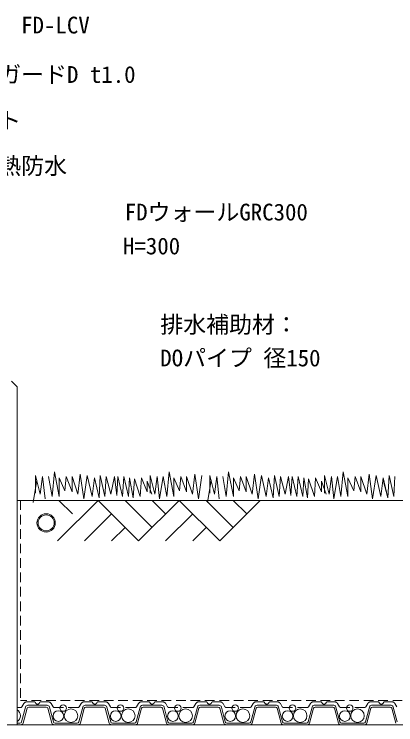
# Model space of a CAD drawing. Units: millimetres, scale not verified. Extents: x -1485 to 1485, y -1050 to 1050.
# Drawn here: x -119 to 214, y -248 to 372 of the extents above; entities that cross this region are included whole.
import ezdxf
from ezdxf.enums import TextEntityAlignment as Align

# ---------------------------------------------------------------- set-up
doc = ezdxf.new("R2010")
doc.units = ezdxf.units.MM
doc.header["$LTSCALE"] = 7
doc.linetypes.add('DASHED1', pattern=[1.8, 1.2, -0.6])
for name, color, linetype, lineweight in [('0-0_TLC', 4, 'Continuous', 18), ('0-4_KUTAI', 1, 'Continuous', 18), ('0-9_buhin', 1, 'Continuous', 18), ('0-A_FD-L', 8, 'Continuous', 18), ('0-C_GREEN', 4, 'Continuous', 18), ('0-F_ecom', 7, 'Continuous', 9)]:
    doc.layers.add(name, color=color, linetype=linetype, lineweight=lineweight)
doc.layers.add('0-D_MOJI', color=7, linetype='Continuous')
doc.styles.add('ＭＳ ゴシック', font='')
doc.styles.get('ＭＳ ゴシック').set_extended_font_data('MS Gothic')

msp = doc.modelspace()

# ---------------------------------------------------------------- linework, layer by layer
at = {"layer": '0-0_TLC'}
msp.add_line((-121.665, 51.824), (-116.666, 46.825), dxfattribs=at)
msp.add_lwpolyline([(-216.666, -248.176), (-116.666, -248.176), (-116.666, 46.825)], dxfattribs=at)
at = {"layer": '0-4_KUTAI'}
msp.add_lwpolyline([(-116.666, -52.315), (414.431, -52.315), (470.185, -53.864), (545.155, -61.361)], dxfattribs=at)
at = {"layer": '0-9_buhin'}
for radius in [8, 7]:
    msp.add_circle((-91.291, -71.969), radius, dxfattribs=at)
at = {"layer": '0-A_FD-L', "color": 3, "linetype": 'DASHED1'}
for p in [(-113.666, -52.315), (534.456, -226.976)]:
    msp.add_line(p, (-113.666, -226.976), dxfattribs=at)
at = {"layer": '0-A_FD-L', "linetype": 'DASHED1'}
for p, q in [((-101.679, -228.176), (-108.152, -228.176)), ((-89.549, -228.176), (-96.022, -228.176)), ((-51.679, -228.176), (-58.152, -228.176)), ((-39.549, -228.176), (-46.022, -228.176)), ((-1.679, -228.176), (-8.152, -228.176)), ((10.451, -228.176), (3.978, -228.176)), ((48.321, -228.176), (41.848, -228.176)), ((60.451, -228.176), (53.978, -228.176)), ((98.321, -228.176), (91.848, -228.176)), ((110.451, -228.176), (103.978, -228.176)), ((148.321, -228.176), (141.848, -228.176)), ((160.451, -228.176), (153.978, -228.176)), ((198.321, -228.176), (191.848, -228.176)), ((210.451, -228.176), (203.978, -228.176)), ((-113.7, -233.176), (-116.666, -233.176)), ((-110.725, -229.633), (-112.414, -232.448)), ((-85.288, -232.448), (-86.977, -229.633)), ((-63.7, -233.176), (-84.001, -233.176)), ((-60.725, -229.633), (-62.414, -232.448)), ((-35.288, -232.448), (-36.977, -229.633)), ((-13.7, -233.176), (-34.001, -233.176)), ((-10.725, -229.633), (-12.414, -232.448)), ((14.712, -232.448), (13.023, -229.633)), ((36.3, -233.176), (15.999, -233.176)), ((39.275, -229.633), (37.586, -232.448)), ((64.712, -232.448), (63.023, -229.633)), ((86.3, -233.176), (65.999, -233.176)), ((89.275, -229.633), (87.586, -232.448)), ((114.712, -232.448), (113.023, -229.633)), ((136.3, -233.176), (115.999, -233.176)), ((139.275, -229.633), (137.586, -232.448)), ((164.712, -232.448), (163.023, -229.633)), ((186.3, -233.176), (165.999, -233.176)), ((189.275, -229.633), (187.586, -232.448)), ((214.712, -232.448), (213.023, -229.633))]:
    msp.add_line(p, q, dxfattribs=at)
at = {"layer": '0-A_FD-L'}
for p, q in [((-109.248, -232.658), (-112.706, -245.564)), ((-107.998, -233.788), (-111.456, -246.694)), ((-86.246, -246.694), (-89.704, -233.788)), ((-84.995, -245.564), (-88.453, -232.658)), ((-59.248, -232.658), (-62.706, -245.564)), ((-57.998, -233.788), (-61.456, -246.694)), ((-36.246, -246.694), (-39.704, -233.788)), ((-34.995, -245.564), (-38.453, -232.658)), ((-9.248, -232.658), (-12.706, -245.564)), ((-7.998, -233.788), (-11.456, -246.694)), ((13.754, -246.694), (10.296, -233.788)), ((15.005, -245.564), (11.547, -232.658)), ((40.752, -232.658), (37.294, -245.564)), ((42.002, -233.788), (38.544, -246.694)), ((63.754, -246.694), (60.296, -233.788)), ((65.005, -245.564), (61.547, -232.658)), ((90.752, -232.658), (87.294, -245.564)), ((92.002, -233.788), (88.544, -246.694)), ((113.754, -246.694), (110.296, -233.788)), ((115.005, -245.564), (111.547, -232.658)), ((140.752, -232.658), (137.294, -245.564)), ((142.002, -233.788), (138.544, -246.694)), ((163.754, -246.694), (160.296, -233.788)), ((165.005, -245.564), (161.547, -232.658)), ((190.752, -232.658), (187.294, -245.564)), ((192.002, -233.788), (188.544, -246.694)), ((213.754, -246.694), (210.296, -233.788)), ((215.005, -245.564), (211.547, -232.658)), ((-114.155, -246.676), (-116.666, -246.676)), ((-64.155, -246.676), (-83.546, -246.676)), ((-14.155, -246.676), (-33.546, -246.676)), ((35.845, -246.676), (16.454, -246.676)), ((85.845, -246.676), (66.454, -246.676)), ((135.845, -246.676), (116.454, -246.676)), ((185.845, -246.676), (166.454, -246.676)), ((-113.388, -248.176), (-116.666, -248.176)), ((-63.388, -248.176), (-84.314, -248.176)), ((-13.388, -248.176), (-34.314, -248.176)), ((36.612, -248.176), (15.686, -248.176)), ((86.612, -248.176), (65.686, -248.176)), ((136.612, -248.176), (115.686, -248.176)), ((186.612, -248.176), (165.686, -248.176))]:
    msp.add_line(p, q, dxfattribs=at)
at = {"layer": '0-A_FD-L', "color": 6}
msp.add_line((563.155, -248.176), (-853.238, -248.176), dxfattribs=at)
at = {"layer": '0-A_FD-L'}
for points in [[(-90.385, -231.176), (-98.851, -231.176), (-107.316, -231.176)], [(-91.153, -232.676), (-98.851, -232.676), (-106.549, -232.676)], [(-40.385, -231.176), (-48.851, -231.176), (-57.316, -231.176)], [(-41.153, -232.676), (-48.851, -232.676), (-56.549, -232.676)], [(9.615, -231.176), (1.149, -231.176), (-7.316, -231.176)], [(8.847, -232.676), (1.149, -232.676), (-6.549, -232.676)], [(59.615, -231.176), (51.149, -231.176), (42.684, -231.176)], [(58.847, -232.676), (51.149, -232.676), (43.451, -232.676)], [(109.615, -231.176), (101.149, -231.176), (92.684, -231.176)], [(108.847, -232.676), (101.149, -232.676), (93.451, -232.676)], [(159.615, -231.176), (151.149, -231.176), (142.684, -231.176)], [(158.847, -232.676), (151.149, -232.676), (143.451, -232.676)], [(209.615, -231.176), (201.149, -231.176), (192.684, -231.176)], [(208.847, -232.676), (201.149, -232.676), (193.451, -232.676)]]:
    msp.add_lwpolyline(points, dxfattribs=at)
for centre, radius in [((-76.403, -233.573), 2.82), ((-69.634, -240.277), 5.923), ((-26.403, -233.573), 2.82), ((-19.634, -240.277), 5.923), ((23.597, -233.573), 2.82), ((30.366, -240.277), 5.923), ((73.597, -233.573), 2.82), ((80.366, -240.277), 5.923), ((123.597, -233.573), 2.82), ((130.366, -240.277), 5.923), ((173.597, -233.573), 2.82), ((180.366, -240.277), 5.923), ((-80.633, -240.559), 4.654), ((-30.633, -240.559), 4.654), ((19.367, -240.559), 4.654), ((69.367, -240.559), 4.654), ((119.367, -240.559), 4.654), ((169.367, -240.559), 4.654)]:
    msp.add_circle(centre, radius, dxfattribs=at)
at = {"layer": '0-A_FD-L', "linetype": 'DASHED1'}
for centre, radius, start, end in [((-108.152, -231.176), 3, 90, 149.03624), ((-101.679, -229.176), 1, 19.47122, 90), ((-98.851, -228.176), 2, 199.47122, 270), ((-98.851, -228.176), 2, 270, 340.52878), ((-96.022, -229.176), 1, 90, 160.52878), ((-89.549, -231.176), 3, 30.96376, 90), ((-58.152, -231.176), 3, 90, 149.03624), ((-51.679, -229.176), 1, 19.47122, 90), ((-48.851, -228.176), 2, 199.47122, 270), ((-48.851, -228.176), 2, 270, 340.52878), ((-46.022, -229.176), 1, 90, 160.52878), ((-39.549, -231.176), 3, 30.96376, 90), ((-8.152, -231.176), 3, 90, 149.03624), ((-1.679, -229.176), 1, 19.47122, 90), ((1.149, -228.176), 2, 199.47122, 270), ((1.149, -228.176), 2, 270, 340.52878), ((3.978, -229.176), 1, 90, 160.52878), ((10.451, -231.176), 3, 30.96376, 90), ((41.848, -231.176), 3, 90, 149.03624), ((48.321, -229.176), 1, 19.47122, 90), ((51.149, -228.176), 2, 199.47122, 270), ((51.149, -228.176), 2, 270, 340.52878), ((53.978, -229.176), 1, 90, 160.52878), ((60.451, -231.176), 3, 30.96376, 90), ((91.848, -231.176), 3, 90, 149.03624), ((98.321, -229.176), 1, 19.47122, 90), ((101.149, -228.176), 2, 199.47122, 270), ((101.149, -228.176), 2, 270, 340.52878), ((103.978, -229.176), 1, 90, 160.52878), ((110.451, -231.176), 3, 30.96376, 90), ((141.848, -231.176), 3, 90, 149.03624), ((148.321, -229.176), 1, 19.47122, 90), ((151.149, -228.176), 2, 199.47122, 270), ((151.149, -228.176), 2, 270, 340.52878), ((153.978, -229.176), 1, 90, 160.52878), ((160.451, -231.176), 3, 30.96376, 90), ((191.848, -231.176), 3, 90, 149.03624), ((198.321, -229.176), 1, 19.47122, 90), ((201.149, -228.176), 2, 199.47122, 270), ((201.149, -228.176), 2, 270, 340.52878), ((203.978, -229.176), 1, 90, 160.52878), ((210.451, -231.176), 3, 30.96376, 90), ((-113.7, -231.676), 1.5, 270, 329.03624), ((-84.001, -231.676), 1.5, 210.96376, 270), ((-63.7, -231.676), 1.5, 270, 329.03624), ((-34.001, -231.676), 1.5, 210.96376, 270), ((-13.7, -231.676), 1.5, 270, 329.03624), ((15.999, -231.676), 1.5, 210.96376, 270), ((36.3, -231.676), 1.5, 270, 329.03624), ((65.999, -231.676), 1.5, 210.96376, 270), ((86.3, -231.676), 1.5, 270, 329.03624), ((115.999, -231.676), 1.5, 210.96376, 270), ((136.3, -231.676), 1.5, 270, 329.03624), ((165.999, -231.676), 1.5, 210.96376, 270), ((186.3, -231.676), 1.5, 270, 329.03624)]:
    msp.add_arc(centre, radius, start, end, dxfattribs=at)
at = {"layer": '0-A_FD-L'}
for centre, radius, start, end in [((-119.634, -240.277), 5.923, 300.07651, 59.92349), ((-107.316, -233.176), 2, 90, 165), ((-106.549, -234.176), 1.5, 90, 165), ((-91.153, -234.176), 1.5, 15, 90), ((-90.385, -233.176), 2, 15, 90), ((-57.316, -233.176), 2, 90, 165), ((-56.549, -234.176), 1.5, 90, 165), ((-41.153, -234.176), 1.5, 15, 90), ((-40.385, -233.176), 2, 15, 90), ((-7.316, -233.176), 2, 90, 165), ((-6.549, -234.176), 1.5, 90, 165), ((8.847, -234.176), 1.5, 15, 90), ((9.615, -233.176), 2, 15, 90), ((42.684, -233.176), 2, 90, 165), ((43.451, -234.176), 1.5, 90, 165), ((58.847, -234.176), 1.5, 15, 90), ((59.615, -233.176), 2, 15, 90), ((92.684, -233.176), 2, 90, 165), ((93.451, -234.176), 1.5, 90, 165), ((108.847, -234.176), 1.5, 15, 90), ((109.615, -233.176), 2, 15, 90), ((142.684, -233.176), 2, 90, 165), ((143.451, -234.176), 1.5, 90, 165), ((158.847, -234.176), 1.5, 15, 90), ((159.615, -233.176), 2, 15, 90), ((192.684, -233.176), 2, 90, 165), ((193.451, -234.176), 1.5, 90, 165), ((208.847, -234.176), 1.5, 15, 90), ((209.615, -233.176), 2, 15, 90), ((-114.155, -245.176), 1.5, 270, 345), ((-113.388, -246.176), 2, 270, 345), ((-84.314, -246.176), 2, 195, 270), ((-83.546, -245.176), 1.5, 195, 270), ((-64.155, -245.176), 1.5, 270, 345), ((-63.388, -246.176), 2, 270, 345), ((-34.314, -246.176), 2, 195, 270), ((-33.546, -245.176), 1.5, 195, 270), ((-14.155, -245.176), 1.5, 270, 345), ((-13.388, -246.176), 2, 270, 345), ((15.686, -246.176), 2, 195, 270), ((16.454, -245.176), 1.5, 195, 270), ((35.845, -245.176), 1.5, 270, 345), ((36.612, -246.176), 2, 270, 345), ((65.686, -246.176), 2, 195, 270), ((66.454, -245.176), 1.5, 195, 270), ((85.845, -245.176), 1.5, 270, 345), ((86.612, -246.176), 2, 270, 345), ((115.686, -246.176), 2, 195, 270), ((116.454, -245.176), 1.5, 195, 270), ((135.845, -245.176), 1.5, 270, 345), ((136.612, -246.176), 2, 270, 345), ((165.686, -246.176), 2, 195, 270), ((166.454, -245.176), 1.5, 195, 270), ((185.845, -245.176), 1.5, 270, 345), ((186.612, -246.176), 2, 270, 345)]:
    msp.add_arc(centre, radius, start, end, dxfattribs=at)
at = {"layer": '0-C_GREEN'}
for p, q in [((-84.089, -27.447), (-86.14, -48.987)), ((-55.37, -30.524), (-58.447, -51.038)), ((15.911, -27.447), (13.86, -48.987)), ((44.63, -30.524), (41.553, -51.038)), ((67.928, -27.447), (65.876, -48.987)), ((96.647, -30.524), (93.57, -51.038)), ((167.928, -27.447), (165.876, -48.987)), ((196.647, -30.524), (193.57, -51.038)), ((-99.474, -34.627), (-102.551, -54.115)), ((-92.294, -51.038), (-94.346, -31.55)), ((-45.113, -50.012), (-49.216, -32.576)), ((-24.6, -48.987), (-28.702, -31.55)), ((52.542, -34.627), (49.465, -54.115)), ((59.722, -51.038), (57.671, -31.55)), ((106.903, -50.012), (102.801, -32.576)), ((127.417, -48.987), (123.314, -31.55)), ((206.903, -50.012), (202.801, -32.576)), ((206.903, -50.012), (202.801, -34.627))]:
    msp.add_line(p, q, dxfattribs=at)
for points in [[(-94.346, -31.55), (-96.397, -46.935), (-100.5, -30.524), (-100.5, -45.91)], [(-68.704, -31.55), (-68.704, -44.884), (-73.832, -31.55), (-74.858, -43.858), (-79.986, -32.576), (-79.986, -48.987), (-84.089, -27.447)], [(-58.447, -51.038), (-61.524, -29.499), (-63.575, -46.935), (-68.704, -31.55)], [(-49.216, -32.576), (-51.267, -48.987), (-55.37, -30.524)], [(-38.959, -31.55), (-39.985, -48.987), (-44.087, -30.524), (-45.113, -50.012)], [(5.654, -31.55), (3.603, -46.935), (-0.5, -30.524), (-0.5, -45.91)], [(31.296, -31.55), (31.296, -44.884), (26.168, -31.55), (25.142, -43.858), (20.014, -32.576), (20.014, -48.987), (15.911, -27.447)], [(41.553, -51.038), (38.476, -29.499), (36.425, -46.935), (31.296, -31.55)], [(57.671, -31.55), (55.62, -46.935), (51.517, -30.524), (51.517, -45.91)], [(83.313, -31.55), (83.313, -44.884), (78.184, -31.55), (77.159, -43.858), (72.03, -32.576), (72.03, -48.987), (67.928, -27.447)], [(93.57, -51.038), (90.492, -29.499), (88.441, -46.935), (83.313, -31.55)], [(102.801, -32.576), (100.749, -48.987), (96.647, -30.524)], [(113.057, -31.55), (112.032, -48.987), (107.929, -30.524), (106.903, -50.012)], [(157.671, -31.55), (155.62, -46.935), (151.517, -30.524), (151.517, -45.91)], [(183.313, -31.55), (183.313, -44.884), (178.184, -31.55), (177.159, -43.858), (172.03, -32.576), (172.03, -48.987), (167.928, -27.447)], [(193.57, -51.038), (190.492, -29.499), (188.441, -46.935), (183.313, -31.55)], [(202.801, -32.576), (200.749, -48.987), (196.647, -30.524)], [(213.057, -31.55), (212.032, -48.987), (207.929, -30.524), (206.903, -50.012)], [(-86.14, -48.987), (-89.217, -31.55), (-86.14, -48.987)], [(-28.702, -31.55), (-29.728, -47.961), (-31.779, -31.55), (-34.856, -46.935), (-38.959, -31.55)], [(1.042, -46.935), (-3.06, -35.653), (-3.06, -44.884), (-8.189, -32.576), (-9.214, -48.987), (-14.343, -33.601), (-15.369, -50.012), (-18.446, -32.576), (-19.471, -48.987), (-23.574, -31.55), (-24.6, -48.987)], [(10.783, -31.55), (7.706, -51.038), (5.654, -31.55)], [(13.86, -48.987), (10.783, -31.55), (13.86, -48.987)], [(65.876, -48.987), (62.799, -31.55), (65.876, -48.987)], [(123.314, -31.55), (122.288, -47.961), (120.237, -31.55), (117.16, -46.935), (113.057, -31.55)], [(153.059, -46.935), (148.956, -35.653), (148.956, -44.884), (143.828, -32.576), (142.802, -48.987), (137.674, -33.601), (136.648, -50.012), (133.571, -32.576), (132.545, -48.987), (128.442, -31.55), (127.417, -48.987)], [(162.799, -31.55), (159.722, -51.038), (157.671, -31.55)], [(165.876, -48.987), (162.799, -31.55), (165.876, -48.987)]]:
    msp.add_lwpolyline(points, dxfattribs=at)
at = {"layer": '0-F_ecom'}
for p, q in [((-45.956, -52.315), (-81.311, -87.67)), ((-80.121, -52.315), (-68.336, -64.1)), ((-45.956, -52.315), (-10.6, -87.67)), ((-22.385, -52.315), (1.185, -75.885)), ((24.755, -52.315), (-10.6, -87.67)), ((1.185, -52.315), (12.97, -64.1)), ((24.755, -52.315), (60.11, -87.67)), ((48.325, -52.315), (71.895, -75.885)), ((95.465, -52.315), (60.11, -87.67)), ((71.895, -52.315), (83.68, -64.1)), ((-34.171, -64.1), (-57.741, -87.67)), ((36.54, -64.1), (12.97, -87.67)), ((-22.386, -75.885), (-34.171, -87.67)), ((48.325, -75.885), (36.54, -87.67))]:
    msp.add_line(p, q, dxfattribs=at)

# ---------------------------------------------------------------- texts
at = {"layer": '0-D_MOJI', "style": 'ＭＳ ゴシック'}
for s, p in [('樹木・菜園仕様\u3000FD-LCV', (-273.084, 350.737)), ('耐根層：ルートガードD t1.0', (-273.084, 307.616)), ('保護コンクリート', (-273.084, 267.616)), ('アスファルト断熱防水', (-273.084, 227.971)), ('FDウォールGRC300', (-22.715, 187.536)), ('H=300', (-24.245, 157.946)), ('排水補助材：', (8.272, 89.416)), ('DOパイプ 径150', (8.272, 60.209))]:
    msp.add_text(s, height=14.66, dxfattribs=at).set_placement(p, align=Align.BOTTOM_LEFT)

doc.saveas('drawing.dxf')
